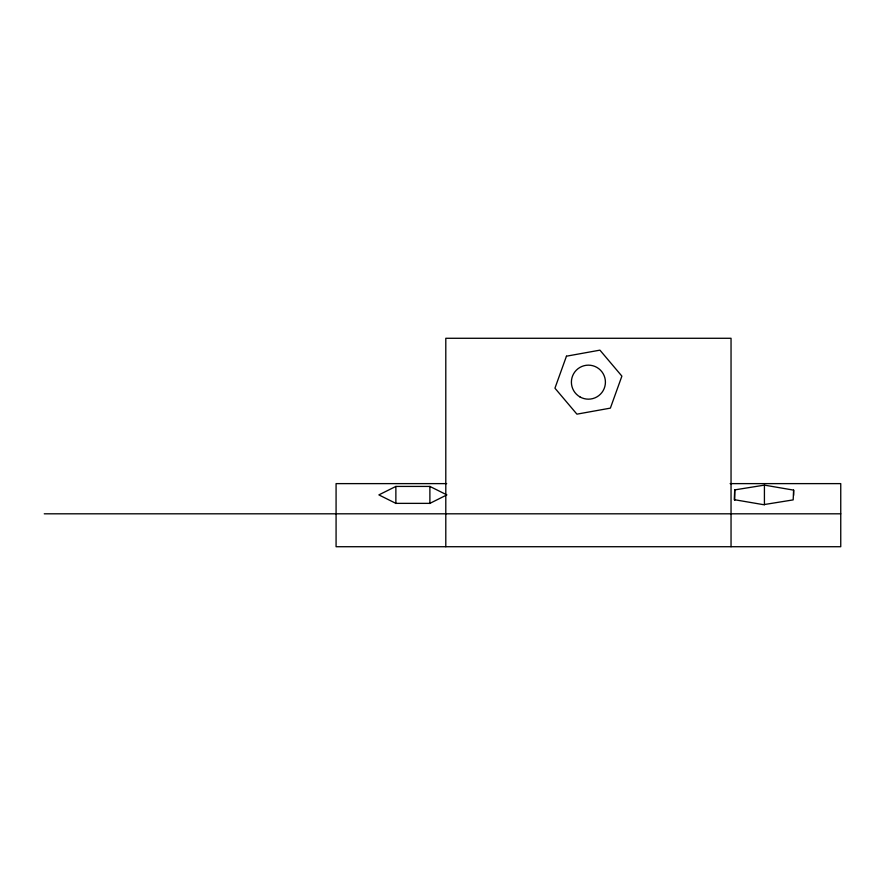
<?xml version="1.0" encoding="UTF-8"?>
<svg xmlns="http://www.w3.org/2000/svg" width="885" height="885" viewBox="0 0 885 885"><rect width="100%" height="100%" fill="white"/><g stroke="black" fill="none" stroke-linecap="round" stroke-linejoin="round"><path stroke-width="1.33" d="M734.727 489.892L734.273 499.671L763.489 504.671L793.17 499.892L793.635 490.124L764.419 485.124L734.727 489.892L734.727 500.401M395.872 486.429L378.868 494.892L395.872 503.366L429.889 503.366L446.892 494.892L429.889 486.429L395.872 486.429L395.872 503.51M446.693 483.619L336.079 483.619L336.079 546.72L840.75 546.72L840.75 483.619L730.136 483.619M44.25 513.809L840.75 513.809M793.635 490.124L793.635 495.379M764.419 485.124L764.419 504.826M731.043 546.72L731.043 338.28L445.797 338.28L445.797 546.72M429.889 486.429L429.889 503.51M566.455 356.19L554.939 388.194L576.909 414.158L610.373 408.129L621.889 376.125L599.93 350.15L566.455 356.19M579.907 396.889A17.003 17.003 0 0 0 605.417 382.154A17.003 17.003 0 0 0 579.907 367.43A17.003 17.003 0 0 0 579.907 396.889"/></g></svg>
